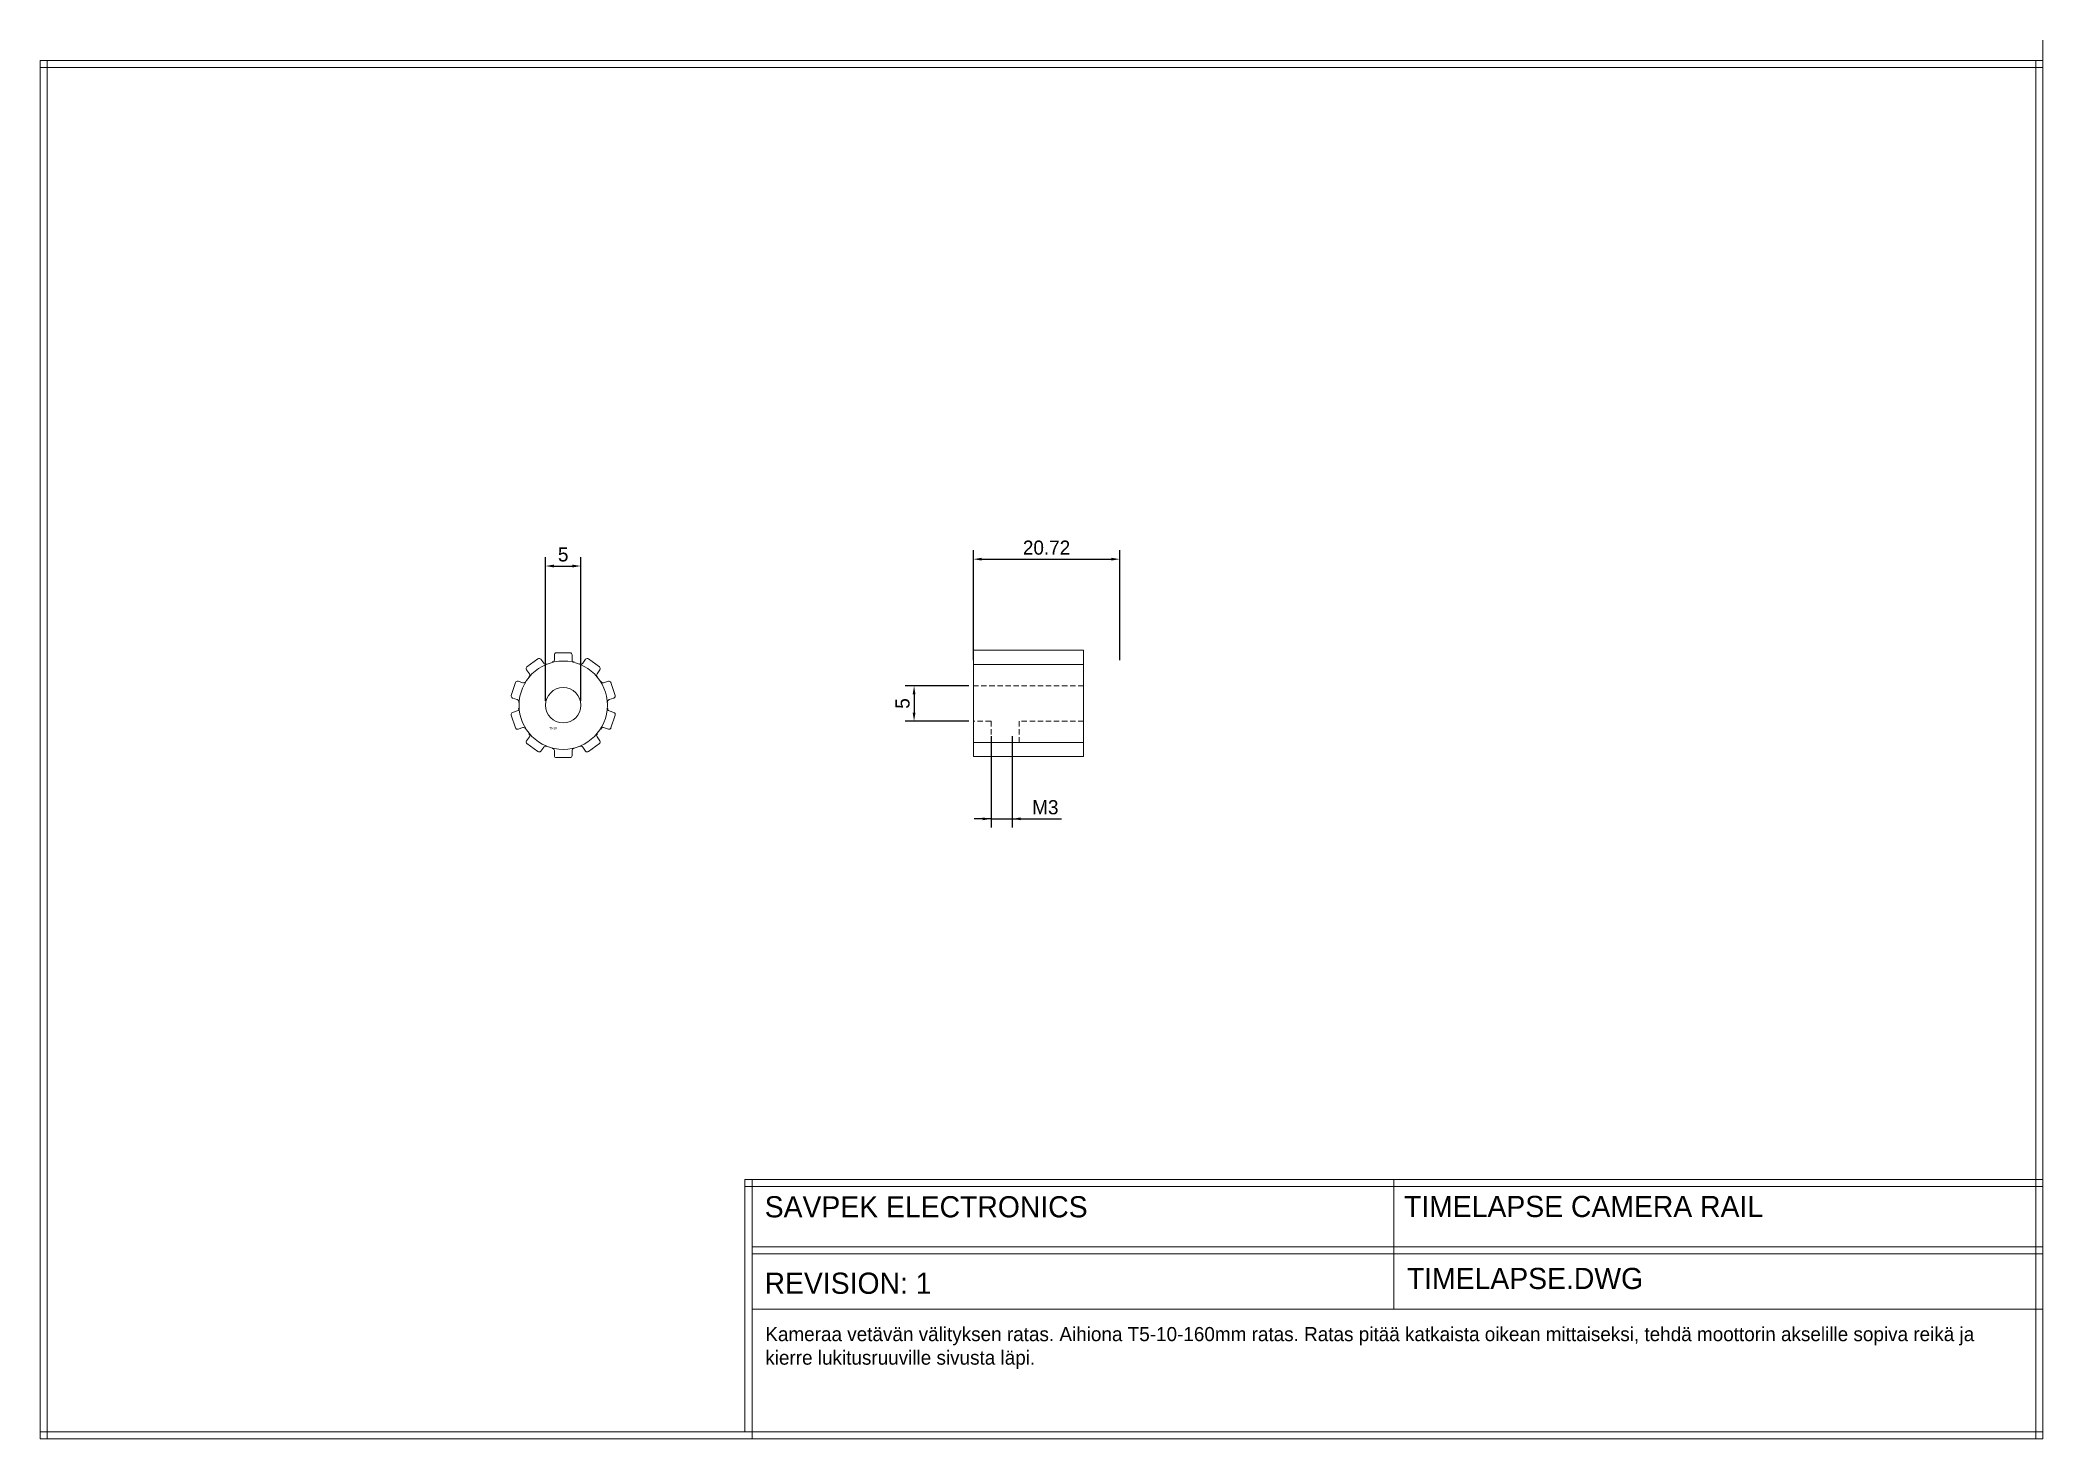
# Paper-space layout 'T5-10-KH39-MOOTTORIN-RATAS' of a CAD drawing. Header units: millimetres. Extents: x 8 to 291, y 7 to 205.
import ezdxf

# ---------------------------------------------------------------- set-up
doc = ezdxf.new("R2010")
doc.units = ezdxf.units.MM
doc.header["$LTSCALE"] = 0.12
doc.header["$PDSIZE"] = -5
doc.linetypes.add('HIDDEN', pattern=[9.525, 6.35, -3.175])
doc.layers.add('ATTRIBUUTIT', color=61, linetype='Continuous', plot=False)
doc.layers.add('DIMENSIONS', color=50, linetype='Continuous')
doc.layers.add('RATTAAT_2', color=30, linetype='Continuous')
doc.dimstyles.new('SAVPEK_ISOT', dxfattribs={"dimtxt": 2, "dimasz": 1.2, "dimexe": 1.25, "dimexo": 0.625, "dimtad": 1, "dimdsep": 46, "dimtxsty": 'Standard', "dimcen": -2, "dimadec": 0, "dimazin": 0, "dimtfac": 1, "dimtmove": 0, "dimatfit": 3, "dimfxl": 1, "dimarcsym": 0})

# ---------------------------------------------------------------- blocks, each defined once
blk = doc.blocks.new('T5-10-HIHNAPYORA')
at = {"lineweight": 0}
for p, q in [((-3.59, 6.56), (-5.13, 5.44)), ((-2.76, 5.93), (-3.17, 6.5)), ((-1.25, 7.12), (-1.25, 6.42)), ((0.95, 7.42), (-0.95, 7.42)), ((1.25, 6.42), (1.25, 7.12)), ((3.17, 6.5), (2.76, 5.93)), ((5.13, 5.44), (3.59, 6.56)), ((-6.76, 3.2), (-7.35, 1.39)), ((-5.72, 3.17), (-6.39, 3.39)), ((-5.2, 5.03), (-4.79, 4.46)), ((4.79, 4.46), (5.2, 5.03)), ((6.39, 3.39), (5.72, 3.17)), ((7.35, 1.39), (6.76, 3.2)), ((-7.16, 1.01), (-6.5, 0.8)), ((6.5, 0.8), (7.16, 1.01)), ((-7.35, -1.39), (-6.76, -3.2)), ((-6.5, -0.8), (-7.16, -1.01)), ((7.16, -1.01), (6.5, -0.8)), ((6.76, -3.2), (7.35, -1.39)), ((-6.39, -3.39), (-5.72, -3.17)), ((-4.79, -4.46), (-5.2, -5.03)), ((-5.13, -5.44), (-3.59, -6.56)), ((3.59, -6.56), (5.13, -5.44)), ((5.2, -5.03), (4.79, -4.46)), ((5.72, -3.17), (6.39, -3.39)), ((-3.17, -6.5), (-2.76, -5.93)), ((-1.25, -6.42), (-1.25, -7.12)), ((-0.95, -7.42), (0.95, -7.42)), ((1.25, -7.12), (1.25, -6.42)), ((2.76, -5.93), (3.17, -6.5))]:
    blk.add_line(p, q, dxfattribs=at)
for radius in [6.25, 2.5]:
    blk.add_circle((0, 0), radius, dxfattribs=at)
for centre, start, end in [((-3.42, 6.32), 36, 126), ((-2.52, 6.11), 216, 306), ((-1.55, 6.42), 270, 0), ((-0.95, 7.12), 90, 180), ((0.95, 7.12), 0, 90), ((1.55, 6.42), 180, 270), ((2.52, 6.11), 234, 324), ((3.42, 6.32), 54, 144), ((-6.48, 3.1), 72, 162), ((-5.63, 3.46), 252, 342), ((-4.95, 5.2), 126, 216), ((-5.03, 4.29), 306, 36), ((5.03, 4.29), 144, 234), ((4.95, 5.2), 324, 54), ((5.63, 3.46), 198, 288), ((6.48, 3.1), 18, 108), ((-7.07, 1.3), 162, 252), ((-6.59, 0.51), 342, 72), ((6.59, 0.51), 108, 198), ((7.07, 1.3), 288, 18), ((-7.07, -1.3), 108, 198), ((-6.59, -0.51), 288, 18), ((6.59, -0.51), 162, 252), ((7.07, -1.3), 342, 72), ((-6.48, -3.1), 198, 288), ((-5.63, -3.46), 18, 108), ((-4.95, -5.2), 144, 234), ((-5.03, -4.29), 324, 54), ((5.03, -4.29), 126, 216), ((4.95, -5.2), 306, 36), ((5.63, -3.46), 72, 162), ((6.48, -3.1), 252, 342), ((-3.42, -6.32), 234, 324), ((-2.52, -6.11), 54, 144), ((-1.55, -6.42), 0, 90), ((-0.95, -7.12), 180, 270), ((0.95, -7.12), 270, 0), ((1.55, -6.42), 90, 180), ((2.52, -6.11), 36, 126), ((3.42, -6.32), 216, 306)]:
    blk.add_arc(centre, 0.3, start, end, dxfattribs=at)
at = {"layer": 'ATTRIBUUTIT', "lineweight": 0, "flags": 8}
for tag, p in [('_TYYPPI', (-1.99, -3.4)), ('_KUVAUS', (-1.99, -3.9)), ('_NOTES', (-1.99, -4.39)), ('_NOTES_RIVI2', (-1.99, -4.85)), ('_NOTES_RIVI3', (-1.99, -5.32))]:
    blk.add_attdef(tag, p, '', height=0.3, dxfattribs=at)
blk = doc.blocks.new('T5-10-RATAS-LSIDE')
at = {"linetype": 'ByBlock', "lineweight": 0}
for p, q in [((7.53, 0), (-7.52, 0)), ((-7.52, 0), (-7.52, -15.59)), ((-5.53, 0), (-5.53, -15.59)), ((5.53, 0), (5.53, -15.59)), ((7.53, -15.59), (7.53, 0)), ((-5.53, -4), (-5.53, -2.5)), ((-5.53, -4), (-5.53, -5.5)), ((7.53, -15.59), (-7.52, -15.59))]:
    blk.add_line(p, q, dxfattribs=at)
at = {"linetype": 'HIDDEN', "lineweight": 0}
for p, q in [((-2.5, -2.5), (-2.5, 0)), ((2.5, -15.59), (2.5, 0)), ((-5.53, -2.5), (-2.5, -2.5)), ((-2.5, -6.5), (-5.53, -6.5)), ((-2.5, -15.59), (-2.5, -6.5))]:
    blk.add_line(p, q, dxfattribs=at)
blk = doc.blocks.new('*D849')
at = {"layer": 'Defpoints', "color": 0}
for p in [(84.09, 130.24), (79.09, 110.53), (84.09, 110.53)]:
    blk.add_point(p, dxfattribs=at)
at = {"layer": 'DIMENSIONS', "color": 0, "lineweight": -2}
for p, q in [((79.09, 111.16), (79.09, 131.49)), ((84.09, 111.16), (84.09, 131.49)), ((80.29, 130.24), (82.89, 130.24))]:
    blk.add_line(p, q, dxfattribs=at)
at = {"layer": 'DIMENSIONS', "color": 0}
for points in [[(80.29, 130.44), (80.29, 130.04), (79.09, 130.24)], [(82.89, 130.04), (82.89, 130.44), (84.09, 130.24)]]:
    blk.add_solid(points, dxfattribs=at)
at = {"layer": 'DIMENSIONS', "color": 0, "lineweight": 0, "ltscale": 0.1, "insert": (81.59, 131.87), "char_height": 2, "attachment_point": 5}
blk.add_mtext('5', dxfattribs=at)
blk = doc.blocks.new('*D850')
at = {"layer": 'Defpoints', "color": 0}
for p in [(160.36, 131.21), (139.64, 116.31), (160.36, 116.31)]:
    blk.add_point(p, dxfattribs=at)
at = {"layer": 'DIMENSIONS', "color": 0, "lineweight": -2}
for p, q in [((139.64, 116.93), (139.64, 132.46)), ((140.84, 131.21), (159.16, 131.21)), ((160.36, 116.93), (160.36, 132.46))]:
    blk.add_line(p, q, dxfattribs=at)
at = {"layer": 'DIMENSIONS', "color": 0}
for points in [[(140.84, 131.41), (140.84, 131.01), (139.64, 131.21)], [(159.16, 131.01), (159.16, 131.41), (160.36, 131.21)]]:
    blk.add_solid(points, dxfattribs=at)
at = {"layer": 'DIMENSIONS', "color": 0, "lineweight": 0, "ltscale": 0.1, "insert": (150, 132.83), "char_height": 2, "attachment_point": 5}
blk.add_mtext('20.72', dxfattribs=at)
blk = doc.blocks.new('*D851')
at = {"layer": 'Defpoints', "color": 0}
for p in [(139.64, 113.28), (131.25, 108.28), (139.64, 108.28)]:
    blk.add_point(p, dxfattribs=at)
at = {"layer": 'DIMENSIONS', "color": 0, "lineweight": -2}
for p, q in [((139.02, 113.28), (130, 113.28)), ((131.25, 112.08), (131.25, 109.48)), ((139.02, 108.28), (130, 108.28))]:
    blk.add_line(p, q, dxfattribs=at)
at = {"layer": 'DIMENSIONS', "color": 0}
for points in [[(131.45, 112.08), (131.05, 112.08), (131.25, 113.28)], [(131.05, 109.48), (131.45, 109.48), (131.25, 108.28)]]:
    blk.add_solid(points, dxfattribs=at)
at = {"layer": 'DIMENSIONS', "color": 0, "lineweight": 0, "ltscale": 0.1, "insert": (129.62, 110.78), "char_height": 2, "attachment_point": 5, "rotation": 90}
blk.add_mtext('5', dxfattribs=at)
blk = doc.blocks.new('*D852')
at = {"layer": 'Defpoints', "color": 0}
for p in [(142.14, 106.77), (145.14, 106.77), (145.14, 94.45)]:
    blk.add_point(p, dxfattribs=at)
at = {"layer": 'DIMENSIONS', "color": 0, "lineweight": -2}
for p, q in [((142.14, 106.15), (142.14, 93.2)), ((145.14, 106.15), (145.14, 93.2)), ((142.14, 94.45), (139.74, 94.45)), ((142.14, 94.45), (145.14, 94.45)), ((145.14, 94.45), (152.13, 94.45))]:
    blk.add_line(p, q, dxfattribs=at)
at = {"layer": 'DIMENSIONS', "color": 0}
for points in [[(140.94, 94.25), (140.94, 94.65), (142.14, 94.45)], [(146.34, 94.65), (146.34, 94.25), (145.14, 94.45)]]:
    blk.add_solid(points, dxfattribs=at)
at = {"layer": 'DIMENSIONS', "color": 0, "lineweight": 0, "ltscale": 0.1, "insert": (149.83, 96.08), "char_height": 2, "attachment_point": 5}
blk.add_mtext('M3', dxfattribs=at)

psp = doc.layouts.new('T5-10-KH39-MOOTTORIN-RATAS')

# ---------------------------------------------------------------- linework, layer by layer
at = {"layer": 'DIMENSIONS', "lineweight": 0}
for p, q in [((291.019, 6.664), (291.019, 204.696)), ((7.551, 201.789), (7.551, 6.664)), ((7.551, 201.789), (290.251, 201.789)), ((7.551, 201.789), (8.551, 201.789)), ((7.551, 201.789), (7.551, 200.789)), ((8.551, 201.789), (8.551, 6.664)), ((290.019, 6.664), (290.019, 201.789)), ((290.251, 201.789), (291.019, 201.789)), ((7.551, 200.789), (291.019, 200.789)), ((291.019, 43.402), (107.318, 43.402)), ((107.318, 43.402), (107.318, 7.664)), ((107.318, 43.402), (108.318, 43.402)), ((108.318, 43.402), (108.318, 6.664)), ((199.168, 43.402), (199.168, 25.033)), ((291.019, 43.402), (291.019, 42.402)), ((291.019, 42.402), (107.318, 42.402)), ((108.318, 33.877), (291.019, 33.877)), ((108.318, 33.877), (108.318, 32.877)), ((108.318, 32.877), (291.019, 32.877)), ((108.318, 25.033), (291.019, 25.033)), ((7.551, 6.664), (7.551, 7.664)), ((7.551, 7.664), (291.019, 7.664)), ((7.551, 6.664), (291.019, 6.664)), ((291.019, 6.664), (290.019, 6.664))]:
    psp.add_line(p, q, dxfattribs=at)

# ---------------------------------------------------------------- block references
at = {"layer": 'RATTAAT_2', "lineweight": 0}
psp.add_blockref('T5-10-HIHNAPYORA', (81.592, 110.533), dxfattribs=at).add_auto_attribs({'_TYYPPI': 'T5-10'})
at = {"layer": 'RATTAAT_2', "lineweight": 0, "rotation": 89.99999999999999}
psp.add_blockref('T5-10-RATAS-LSIDE', (139.642, 110.785), dxfattribs=at)

# ---------------------------------------------------------------- texts
at = {"layer": 'DIMENSIONS', "lineweight": 0, "attachment_point": 1}
for s, insert, char_height, width in [('SAVPEK ELECTRONICS', (110.11, 41.03), 3, 87.5511), ('TIMELAPSE CAMERA RAIL', (200.589, 41.074), 3, 89.43006), ('REVISION: 1', (110.088, 30.211), 3, 87.5511), ('Kameraa vetävän välityksen ratas. Aihiona T5-10-160mm ratas. Ratas pitää katkaista oikean mittaiseksi, tehdä moottorin akselille sopiva reikä ja kierre lukitusruuville sivusta läpi.', (110.197, 22.51), 2, 173.47077)]:
    psp.add_mtext(s, dxfattribs=dict(at, insert=insert, char_height=char_height, width=width))
at = {"layer": 'DIMENSIONS', "lineweight": 0, "insert": (200.997, 30.885), "char_height": 3, "attachment_point": 1}
psp.add_mtext('TIMELAPSE.DWG', dxfattribs=at)

# ---------------------------------------------------------------- dimensions: what is measured, and where the dimension line sits
at = {"layer": 'DIMENSIONS', "lineweight": 0}
for base, p1, p2, picture, middle in [((160.365, 131.209), (139.642, 116.31), (160.365, 116.31), '*D850', (150.003, 132.834)), ((84.092, 130.242), (79.092, 110.533), (84.092, 110.533), '*D849', (81.592, 131.867))]:
    dim = psp.add_linear_dim(base=base, p1=p1, p2=p2, dimstyle='SAVPEK_ISOT', dxfattribs=at)
    dim.commit()
    dim.dimension.update_dxf_attribs({"geometry": picture, "text_midpoint": middle})
dim = psp.add_linear_dim(base=(131.248, 108.285), p1=(139.642, 113.285), p2=(139.642, 108.285), angle=90, dimstyle='SAVPEK_ISOT', dxfattribs=at)
dim.commit()
dim.dimension.update_dxf_attribs({"geometry": '*D851', "text_midpoint": (129.623, 110.785)})
dim = psp.add_linear_dim(base=(145.142, 94.455), p1=(142.142, 106.772), p2=(145.142, 106.772), text='M3', dimstyle='SAVPEK_ISOT', dxfattribs=at)
dim.commit()
dim.dimension.update_dxf_attribs({"geometry": '*D852', "text_midpoint": (149.834, 96.08)})

doc.saveas('drawing.dxf')
